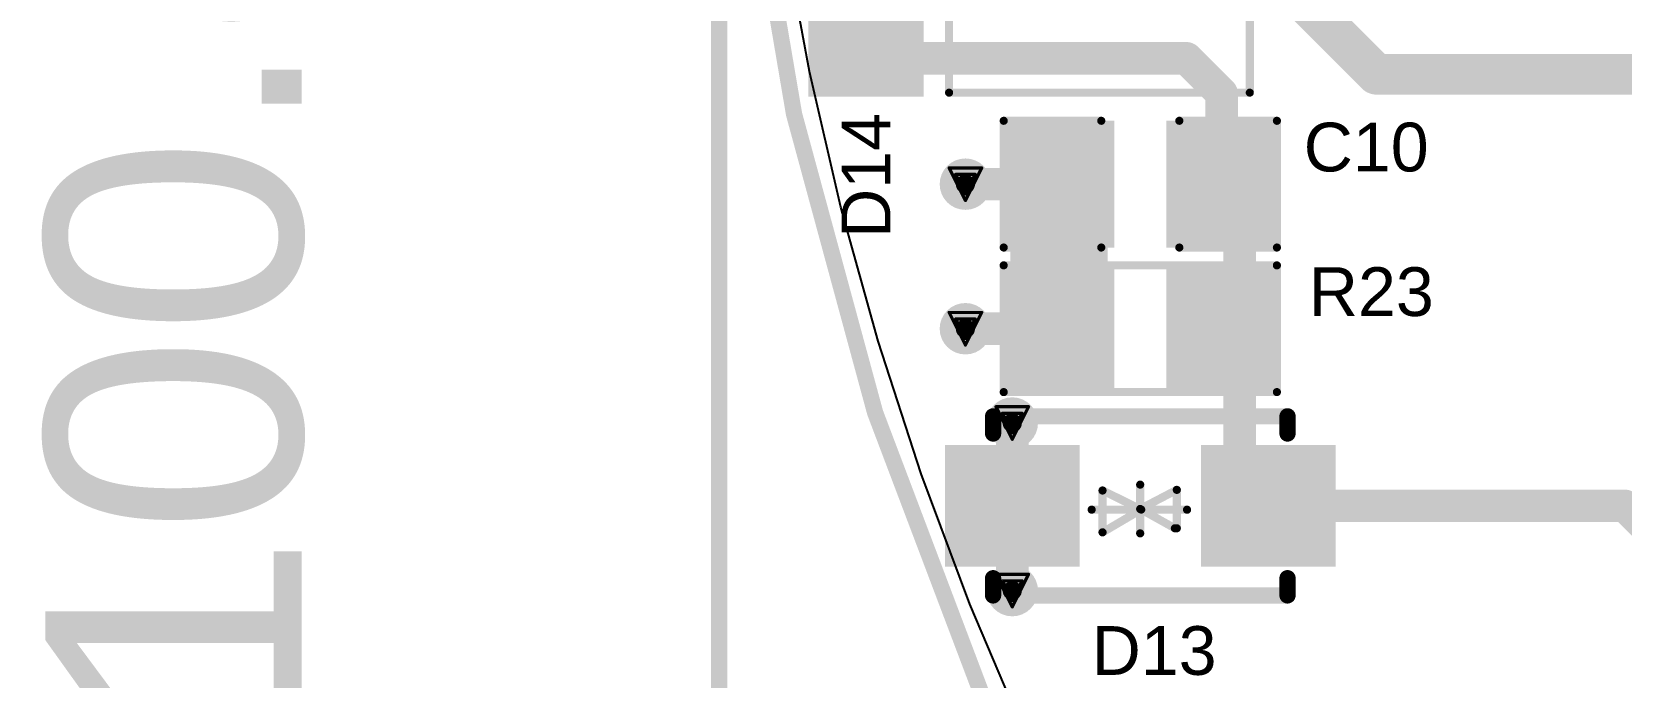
# Model space of a CAD drawing. Header units: inches. Extents: x 29 to 267, y 155 to 337.
# Drawn here: x 29.36 to 54.19, y 207.7 to 217.8 of the extents above; entities that cross this region are included whole.
import ezdxf

# ---------------------------------------------------------------- set-up
doc = ezdxf.new("R2010")
doc.units = ezdxf.units.IN
for name, color, linetype in [('Board Outline', 216, 'Continuous'), ('Bottom Layer', 5, 'Continuous'), ('Bottom Solder', 6, 'Continuous'), ('Dimension', 6, 'Continuous'), ('Drill Drawing', 1, 'Continuous'), ('Multi-Layer', 9, 'Continuous'), ('Pad Holes', 156, 'Continuous'), ('Top Layer', 1, 'Continuous'), ('Top Overlay', 2, 'Continuous'), ('Top Paste', 8, 'Continuous'), ('Top Solder', 216, 'Continuous'), ('Via Holes', 16, 'Continuous')]:
    doc.layers.add(name, color=color, linetype=linetype)
doc.styles.add('Arial', font='', dxfattribs={"height": 0.2})
doc.styles.get('Arial').set_extended_font_data('Arial')

# ---------------------------------------------------------------- blocks, each defined once
blk = doc.blocks.new('T93YA104KT20_28')
at = {"layer": 'Bottom Layer'}
h = blk.add_hatch(color=5, dxfattribs=at)
edge = h.paths.add_edge_path()
edge.add_arc((-2.54, 0), 0.762, 0, 360)
h = blk.add_hatch(color=5, dxfattribs=at)
edge = h.paths.add_edge_path()
edge.add_arc((0, 0), 0.762, 0, 360)
h = blk.add_hatch(color=5, dxfattribs=at)
edge = h.paths.add_edge_path()
edge.add_arc((2.54, 0), 0.762, 0, 360)
at = {"layer": 'Bottom Solder'}
h = blk.add_hatch(color=6, dxfattribs=at)
edge = h.paths.add_edge_path()
edge.add_arc((-2.54, 0), 0.864, 0, 360)
h = blk.add_hatch(color=6, dxfattribs=at)
edge = h.paths.add_edge_path()
edge.add_arc((0, 0), 0.864, 0, 360)
h = blk.add_hatch(color=6, dxfattribs=at)
edge = h.paths.add_edge_path()
edge.add_arc((2.54, 0), 0.864, 0, 360)
at = {"layer": 'Multi-Layer'}
h = blk.add_hatch(color=9, dxfattribs=at)
edge = h.paths.add_edge_path()
edge.add_arc((-2.54, 0), 0.762, 0, 360)
h = blk.add_hatch(color=9, dxfattribs=at)
edge = h.paths.add_edge_path()
edge.add_arc((0, 0), 0.762, 0, 360)
h = blk.add_hatch(color=9, dxfattribs=at)
edge = h.paths.add_edge_path()
edge.add_arc((2.54, 0), 0.762, 0, 360)
at = {"layer": 'Pad Holes'}
h = blk.add_hatch(color=7, dxfattribs=at)
edge = h.paths.add_edge_path()
edge.add_arc((-2.54, 0), 0.381, 0, 360)
h = blk.add_hatch(color=7, dxfattribs=at)
edge = h.paths.add_edge_path()
edge.add_arc((0, 0), 0.381, 0, 360)
h = blk.add_hatch(color=7, dxfattribs=at)
edge = h.paths.add_edge_path()
edge.add_arc((2.54, 0), 0.381, 0, 360)
at = {"layer": 'Top Layer'}
h = blk.add_hatch(color=1, dxfattribs=at)
edge = h.paths.add_edge_path()
edge.add_arc((-2.54, 0), 0.762, 0, 360)
h = blk.add_hatch(color=1, dxfattribs=at)
edge = h.paths.add_edge_path()
edge.add_arc((0, 0), 0.762, 0, 360)
h = blk.add_hatch(color=1, dxfattribs=at)
edge = h.paths.add_edge_path()
edge.add_arc((2.54, 0), 0.762, 0, 360)
at = {"layer": 'Top Solder'}
h = blk.add_hatch(color=216, dxfattribs=at)
edge = h.paths.add_edge_path()
edge.add_arc((-2.54, 0), 0.864, 0, 360)
h = blk.add_hatch(color=216, dxfattribs=at)
edge = h.paths.add_edge_path()
edge.add_arc((0, 0), 0.864, 0, 360)
h = blk.add_hatch(color=216, dxfattribs=at)
edge = h.paths.add_edge_path()
edge.add_arc((2.54, 0), 0.864, 0, 360)
at = {"layer": 'Top Overlay'}
for points in [[(-4.877, -2.31, 0.127, 0.127, 0), (-4.877, 2.387, 0.127, 0.127, 0)], [(4.801, 2.387, 0.127, 0.127, 0), (-4.877, 2.387, 0.127, 0.127, 0)], [(-2.799, 1.1, 0.127, 0.127, -0.995297), (-2.804, 2.177, 0.127, 0.127, 0)], [(-2.794, 2.177, 0.127, 0.127, -0.995297), (-2.799, 1.1, 0.127, 0.127, 0)], [(4.801, -2.31, 0.127, 0.127, 0), (4.801, 2.387, 0.127, 0.127, 0)], [(-2.804, 1.639, 0.127, 0.127, 0), (-2.804, 2.02, 0.127, 0.127, 0)], [(-2.804, 1.639, 0.127, 0.127, 0), (-2.804, 2.02, 0.127, 0.127, 0)], [(-2.804, 1.258, 0.127, 0.127, 0), (-2.804, 1.639, 0.127, 0.127, 0)], [(4.801, -2.31, 0.127, 0.127, 0), (-4.877, -2.31, 0.127, 0.127, 0)]]:
    blk.add_lwpolyline(points, format="xyseb", dxfattribs=at)
for points in [[(-4.909, 2.387, 0.0635, 0.0635, 1), (-4.845, 2.387, 0.0635, 0.0635, 1)], [(-4.909, 2.387, 0.0635, 0.0635, 1), (-4.845, 2.387, 0.0635, 0.0635, 1)], [(-2.836, 2.177, 0.0635, 0.0635, 1), (-2.772, 2.177, 0.0635, 0.0635, 1)], [(-2.826, 2.177, 0.0635, 0.0635, 1), (-2.762, 2.177, 0.0635, 0.0635, 1)], [(4.769, 2.387, 0.0635, 0.0635, 1), (4.832, 2.387, 0.0635, 0.0635, 1)], [(4.769, 2.387, 0.0635, 0.0635, 1), (4.832, 2.387, 0.0635, 0.0635, 1)], [(-2.836, 2.02, 0.0635, 0.0635, 1), (-2.772, 2.02, 0.0635, 0.0635, 1)], [(-2.836, 2.02, 0.0635, 0.0635, 1), (-2.772, 2.02, 0.0635, 0.0635, 1)], [(-2.836, 1.639, 0.0635, 0.0635, 1), (-2.772, 1.639, 0.0635, 0.0635, 1)], [(-2.836, 1.639, 0.0635, 0.0635, 1), (-2.772, 1.639, 0.0635, 0.0635, 1)], [(-2.836, 1.639, 0.0635, 0.0635, 1), (-2.772, 1.639, 0.0635, 0.0635, 1)], [(-2.836, 1.258, 0.0635, 0.0635, 1), (-2.772, 1.258, 0.0635, 0.0635, 1)], [(-2.831, 1.1, 0.0635, 0.0635, 1), (-2.767, 1.1, 0.0635, 0.0635, 1)], [(-2.831, 1.1, 0.0635, 0.0635, 1), (-2.767, 1.1, 0.0635, 0.0635, 1)], [(-4.909, -2.31, 0.0635, 0.0635, 1), (-4.845, -2.31, 0.0635, 0.0635, 1)], [(-4.909, -2.31, 0.0635, 0.0635, 1), (-4.845, -2.31, 0.0635, 0.0635, 1)], [(4.769, -2.31, 0.0635, 0.0635, 1), (4.832, -2.31, 0.0635, 0.0635, 1)], [(4.769, -2.31, 0.0635, 0.0635, 1), (4.832, -2.31, 0.0635, 0.0635, 1)]]:
    blk.add_lwpolyline(points, format="xyseb", close=True, dxfattribs=at)
blk = doc.blocks.new('R___1206_31')
at = {"layer": 'Top Layer'}
for points in [[(-2.032, 0.889), (-0.508, 0.889), (-0.508, -0.889), (-2.032, -0.889)], [(0.508, 0.889), (2.032, 0.889), (2.032, -0.889), (0.508, -0.889)]]:
    blk.add_hatch(color=1, dxfattribs=at).paths.add_polyline_path(points)
at = {"layer": 'Top Paste'}
for points in [[(-2.032, 0.889), (-0.508, 0.889), (-0.508, -0.889), (-2.032, -0.889)], [(0.508, 0.889), (2.032, 0.889), (2.032, -0.889), (0.508, -0.889)]]:
    blk.add_hatch(color=8, dxfattribs=at).paths.add_polyline_path(points)
at = {"layer": 'Top Solder'}
for points in [[(-2.1336, 0.9906), (-0.4064, 0.9906), (-0.4064, -0.9906), (-2.1336, -0.9906)], [(0.4064, 0.9906), (2.1336, 0.9906), (2.1336, -0.9906), (0.4064, -0.9906)]]:
    blk.add_hatch(color=216, dxfattribs=at).paths.add_polyline_path(points)
at = {"layer": 'Top Overlay'}
for points in [[(-2.1336, -0.9906, 0.127, 0.127, 0), (-2.1336, 0.9906, 0.127, 0.127, 0)], [(-2.1336, 0.9906, 0.127, 0.127, 0), (2.1336, 0.9906, 0.127, 0.127, 0)], [(2.1336, -0.9906, 0.127, 0.127, 0), (2.1336, 0.9906, 0.127, 0.127, 0)], [(-2.1336, -0.9906, 0.127, 0.127, 0), (2.1336, -0.9906, 0.127, 0.127, 0)]]:
    blk.add_lwpolyline(points, format="xyseb", dxfattribs=at)
for points in [[(-2.16535, 0.9906, 0.0635, 0.0635, 1), (-2.10185, 0.9906, 0.0635, 0.0635, 1)], [(-2.16535, 0.9906, 0.0635, 0.0635, 1), (-2.10185, 0.9906, 0.0635, 0.0635, 1)], [(2.10185, 0.9906, 0.0635, 0.0635, 1), (2.16535, 0.9906, 0.0635, 0.0635, 1)], [(2.10185, 0.9906, 0.0635, 0.0635, 1), (2.16535, 0.9906, 0.0635, 0.0635, 1)], [(-2.16535, -0.9906, 0.0635, 0.0635, 1), (-2.10185, -0.9906, 0.0635, 0.0635, 1)], [(-2.16535, -0.9906, 0.0635, 0.0635, 1), (-2.10185, -0.9906, 0.0635, 0.0635, 1)], [(2.10185, -0.9906, 0.0635, 0.0635, 1), (2.16535, -0.9906, 0.0635, 0.0635, 1)], [(2.10185, -0.9906, 0.0635, 0.0635, 1), (2.16535, -0.9906, 0.0635, 0.0635, 1)]]:
    blk.add_lwpolyline(points, format="xyseb", close=True, dxfattribs=at)
blk = doc.blocks.new('LL_34_77')
at = {"layer": 'Top Layer'}
for points in [[(-1.15, -0.85), (-2.25, -0.85), (-2.25, 0.85), (-1.15, 0.85)], [(2.25, -0.85), (1.15, -0.85), (1.15, 0.85), (2.25, 0.85)]]:
    blk.add_hatch(color=1, dxfattribs=at).paths.add_polyline_path(points)
at = {"layer": 'Top Paste'}
for points in [[(-1.15, -0.85), (-2.25, -0.85), (-2.25, 0.85), (-1.15, 0.85)], [(2.25, -0.85), (1.15, -0.85), (1.15, 0.85), (2.25, 0.85)]]:
    blk.add_hatch(color=8, dxfattribs=at).paths.add_polyline_path(points)
at = {"layer": 'Top Solder'}
for points in [[(-1.099, -0.901), (-2.301, -0.901), (-2.301, 0.901), (-1.099, 0.901)], [(2.301, -0.901), (1.099, -0.901), (1.099, 0.901), (2.301, 0.901)]]:
    blk.add_hatch(color=216, dxfattribs=at).paths.add_polyline_path(points)
at = {"layer": 'Top Overlay'}
for points in [[(0.9, 0.8, 0.127, 0.127, 0), (-0.9, 0.8, 0.127, 0.127, 0)], [(-0.229, -0.533, 0.127, 0.127, 0), (-0.229, 0.584, 0.127, 0.127, 0)], [(-0.127, 0, 0.127, 0.127, 0), (0.356, 0.483, 0.127, 0.127, 0)], [(0.356, -0.483, 0.127, 0.127, 0), (0.356, 0.483, 0.127, 0.127, 0)], [(0.686, 0, 0.127, 0.127, 0), (-0.61, 0, 0.127, 0.127, 0)], [(0.356, -0.483, 0.127, 0.127, 0), (-0.102, -0.025, 0.127, 0.127, 0)], [(0.878, -0.8, 0.127, 0.127, 0), (-0.878, -0.8, 0.127, 0.127, 0)]]:
    blk.add_lwpolyline(points, format="xyseb", dxfattribs=at)
for points in [[(-0.932, 0.8, 0.0635, 0.0635, 1), (-0.868, 0.8, 0.0635, 0.0635, 1)], [(0.868, 0.8, 0.0635, 0.0635, 1), (0.932, 0.8, 0.0635, 0.0635, 1)], [(-0.26, 0.584, 0.0635, 0.0635, 1), (-0.197, 0.584, 0.0635, 0.0635, 1)], [(0.324, 0.483, 0.0635, 0.0635, 1), (0.387, 0.483, 0.0635, 0.0635, 1)], [(0.324, 0.483, 0.0635, 0.0635, 1), (0.387, 0.483, 0.0635, 0.0635, 1)], [(-0.641, 0, 0.0635, 0.0635, 1), (-0.578, 0, 0.0635, 0.0635, 1)], [(-0.159, 0, 0.0635, 0.0635, 1), (-0.095, 0, 0.0635, 0.0635, 1)], [(-0.133, -0.025, 0.0635, 0.0635, 1), (-0.07, -0.025, 0.0635, 0.0635, 1)], [(0.654, 0, 0.0635, 0.0635, 1), (0.718, 0, 0.0635, 0.0635, 1)], [(-0.26, -0.533, 0.0635, 0.0635, 1), (-0.197, -0.533, 0.0635, 0.0635, 1)], [(0.324, -0.483, 0.0635, 0.0635, 1), (0.387, -0.483, 0.0635, 0.0635, 1)], [(0.324, -0.483, 0.0635, 0.0635, 1), (0.387, -0.483, 0.0635, 0.0635, 1)], [(-0.91, -0.8, 0.0635, 0.0635, 1), (-0.846, -0.8, 0.0635, 0.0635, 1)], [(0.846, -0.8, 0.0635, 0.0635, 1), (0.91, -0.8, 0.0635, 0.0635, 1)]]:
    blk.add_lwpolyline(points, format="xyseb", close=True, dxfattribs=at)
blk = doc.blocks.new('SMA_B__D___________78')
at = {"layer": 'Top Layer'}
for points in [[(-3, 0.9), (-1, 0.9), (-1, -0.9), (-3, -0.9)], [(1, 0.9), (3, 0.9), (3, -0.9), (1, -0.9)]]:
    blk.add_hatch(color=1, dxfattribs=at).paths.add_polyline_path(points)
at = {"layer": 'Top Paste'}
for points in [[(-3, 0.9), (-1, 0.9), (-1, -0.9), (-3, -0.9)], [(1, 0.9), (3, 0.9), (3, -0.9), (1, -0.9)]]:
    blk.add_hatch(color=8, dxfattribs=at).paths.add_polyline_path(points)
at = {"layer": 'Top Solder'}
for points in [[(-3.051, 0.951), (-0.949, 0.951), (-0.949, -0.951), (-3.051, -0.951)], [(0.949, 0.951), (3.051, 0.951), (3.051, -0.951), (0.949, -0.951)]]:
    blk.add_hatch(color=216, dxfattribs=at).paths.add_polyline_path(points)
at = {"layer": 'Top Overlay'}
for points in [[(-2.3, 1.4, 0.254, 0.254, 0), (2.3, 1.4, 0.254, 0.254, 0)], [(-2.3, 1.131, 0.254, 0.254, 0), (-2.3, 1.4, 0.254, 0.254, 0)], [(2.3, 1.131, 0.254, 0.254, 0), (2.3, 1.4, 0.254, 0.254, 0)], [(-0.59, 0.24, 0.127, 0.127, 0), (-0.002, -0.049, 0.127, 0.127, 0)], [(-0.59, -0.414, 0.127, 0.127, 0), (-0.59, 0.24, 0.127, 0.127, 0)], [(-0.002, -0.049, 0.127, 0.127, 0), (-0.002, 0.332, 0.127, 0.127, 0)], [(-0.002, -0.049, 0.127, 0.127, 0), (0.57, 0.25, 0.127, 0.127, 0)], [(0.57, -0.35, 0.127, 0.127, 0), (0.57, 0.25, 0.127, 0.127, 0)], [(-0.76, -0.06, 0.127, 0.127, 0), (0.73, -0.06, 0.127, 0.127, 0)], [(-0.59, -0.414, 0.127, 0.127, 0), (0.015, -0.058, 0.127, 0.127, 0)], [(-0.002, -0.43, 0.127, 0.127, 0), (-0.002, -0.049, 0.127, 0.127, 0)], [(0.015, -0.058, 0.127, 0.127, 0), (0.54, -0.35, 0.127, 0.127, 0)], [(-2.3, -1.4, 0.254, 0.254, 0), (-2.3, -1.131, 0.254, 0.254, 0)], [(2.3, -1.4, 0.254, 0.254, 0), (2.3, -1.131, 0.254, 0.254, 0)], [(-2.3, -1.4, 0.254, 0.254, 0), (2.3, -1.4, 0.254, 0.254, 0)]]:
    blk.add_lwpolyline(points, format="xyseb", dxfattribs=at)
for points in [[(-2.363, 1.4, 0.127, 0.127, 1), (-2.236, 1.4, 0.127, 0.127, 1)], [(-2.363, 1.4, 0.127, 0.127, 1), (-2.236, 1.4, 0.127, 0.127, 1)], [(2.236, 1.4, 0.127, 0.127, 1), (2.363, 1.4, 0.127, 0.127, 1)], [(2.236, 1.4, 0.127, 0.127, 1), (2.363, 1.4, 0.127, 0.127, 1)], [(-2.363, 1.131, 0.127, 0.127, 1), (-2.236, 1.131, 0.127, 0.127, 1)], [(2.236, 1.131, 0.127, 0.127, 1), (2.363, 1.131, 0.127, 0.127, 1)], [(-0.622, 0.24, 0.0635, 0.0635, 1), (-0.558, 0.24, 0.0635, 0.0635, 1)], [(-0.622, 0.24, 0.0635, 0.0635, 1), (-0.558, 0.24, 0.0635, 0.0635, 1)], [(-0.034, 0.332, 0.0635, 0.0635, 1), (0.03, 0.332, 0.0635, 0.0635, 1)], [(0.538, 0.25, 0.0635, 0.0635, 1), (0.602, 0.25, 0.0635, 0.0635, 1)], [(0.538, 0.25, 0.0635, 0.0635, 1), (0.602, 0.25, 0.0635, 0.0635, 1)], [(-0.792, -0.06, 0.0635, 0.0635, 1), (-0.728, -0.06, 0.0635, 0.0635, 1)], [(-0.034, -0.049, 0.0635, 0.0635, 1), (0.03, -0.049, 0.0635, 0.0635, 1)], [(-0.034, -0.049, 0.0635, 0.0635, 1), (0.03, -0.049, 0.0635, 0.0635, 1)], [(-0.034, -0.049, 0.0635, 0.0635, 1), (0.03, -0.049, 0.0635, 0.0635, 1)], [(-0.034, -0.049, 0.0635, 0.0635, 1), (0.03, -0.049, 0.0635, 0.0635, 1)], [(-0.017, -0.058, 0.0635, 0.0635, 1), (0.046, -0.058, 0.0635, 0.0635, 1)], [(-0.017, -0.058, 0.0635, 0.0635, 1), (0.046, -0.058, 0.0635, 0.0635, 1)], [(0.698, -0.06, 0.0635, 0.0635, 1), (0.762, -0.06, 0.0635, 0.0635, 1)], [(-0.622, -0.414, 0.0635, 0.0635, 1), (-0.558, -0.414, 0.0635, 0.0635, 1)], [(-0.622, -0.414, 0.0635, 0.0635, 1), (-0.558, -0.414, 0.0635, 0.0635, 1)], [(-0.034, -0.43, 0.0635, 0.0635, 1), (0.03, -0.43, 0.0635, 0.0635, 1)], [(0.508, -0.35, 0.0635, 0.0635, 1), (0.572, -0.35, 0.0635, 0.0635, 1)], [(0.538, -0.35, 0.0635, 0.0635, 1), (0.602, -0.35, 0.0635, 0.0635, 1)], [(-2.363, -1.131, 0.127, 0.127, 1), (-2.236, -1.131, 0.127, 0.127, 1)], [(2.236, -1.131, 0.127, 0.127, 1), (2.363, -1.131, 0.127, 0.127, 1)], [(-2.363, -1.4, 0.127, 0.127, 1), (-2.236, -1.4, 0.127, 0.127, 1)], [(-2.363, -1.4, 0.127, 0.127, 1), (-2.236, -1.4, 0.127, 0.127, 1)], [(2.236, -1.4, 0.127, 0.127, 1), (2.363, -1.4, 0.127, 0.127, 1)], [(2.236, -1.4, 0.127, 0.127, 1), (2.363, -1.4, 0.127, 0.127, 1)]]:
    blk.add_lwpolyline(points, format="xyseb", close=True, dxfattribs=at)
blk = doc.blocks.new('C___1206_92')
at = {"layer": 'Top Layer'}
for points in [[(-2.032, 0.889), (-0.508, 0.889), (-0.508, -0.889), (-2.032, -0.889)], [(0.508, 0.889), (2.032, 0.889), (2.032, -0.889), (0.508, -0.889)]]:
    blk.add_hatch(color=1, dxfattribs=at).paths.add_polyline_path(points)
at = {"layer": 'Top Paste'}
for points in [[(-2.032, 0.889), (-0.508, 0.889), (-0.508, -0.889), (-2.032, -0.889)], [(0.508, 0.889), (2.032, 0.889), (2.032, -0.889), (0.508, -0.889)]]:
    blk.add_hatch(color=8, dxfattribs=at).paths.add_polyline_path(points)
at = {"layer": 'Top Solder'}
for points in [[(-2.1336, 0.9906), (-0.4064, 0.9906), (-0.4064, -0.9906), (-2.1336, -0.9906)], [(0.4064, 0.9906), (2.1336, 0.9906), (2.1336, -0.9906), (0.4064, -0.9906)]]:
    blk.add_hatch(color=216, dxfattribs=at).paths.add_polyline_path(points)
at = {"layer": 'Top Overlay'}
for points in [[(-2.1336, 0.9906, 0.127, 0.127, 0), (-0.6096, 0.9906, 0.127, 0.127, 0)], [(-2.1336, -0.9906, 0.127, 0.127, 0), (-2.1336, 0.9906, 0.127, 0.127, 0)], [(0.6096, 0.9906, 0.127, 0.127, 0), (2.1336, 0.9906, 0.127, 0.127, 0)], [(2.1336, -0.9906, 0.127, 0.127, 0), (2.1336, 0.9906, 0.127, 0.127, 0)], [(-2.1336, -0.9906, 0.127, 0.127, 0), (-0.6096, -0.9906, 0.127, 0.127, 0)], [(0.6096, -0.9906, 0.127, 0.127, 0), (2.1336, -0.9906, 0.127, 0.127, 0)]]:
    blk.add_lwpolyline(points, format="xyseb", dxfattribs=at)
for points in [[(-2.16535, 0.9906, 0.0635, 0.0635, 1), (-2.10185, 0.9906, 0.0635, 0.0635, 1)], [(-2.16535, 0.9906, 0.0635, 0.0635, 1), (-2.10185, 0.9906, 0.0635, 0.0635, 1)], [(-0.64135, 0.9906, 0.0635, 0.0635, 1), (-0.57785, 0.9906, 0.0635, 0.0635, 1)], [(0.57785, 0.9906, 0.0635, 0.0635, 1), (0.64135, 0.9906, 0.0635, 0.0635, 1)], [(2.10185, 0.9906, 0.0635, 0.0635, 1), (2.16535, 0.9906, 0.0635, 0.0635, 1)], [(2.10185, 0.9906, 0.0635, 0.0635, 1), (2.16535, 0.9906, 0.0635, 0.0635, 1)], [(-2.16535, -0.9906, 0.0635, 0.0635, 1), (-2.10185, -0.9906, 0.0635, 0.0635, 1)], [(-2.16535, -0.9906, 0.0635, 0.0635, 1), (-2.10185, -0.9906, 0.0635, 0.0635, 1)], [(-0.64135, -0.9906, 0.0635, 0.0635, 1), (-0.57785, -0.9906, 0.0635, 0.0635, 1)], [(0.57785, -0.9906, 0.0635, 0.0635, 1), (0.64135, -0.9906, 0.0635, 0.0635, 1)], [(2.10185, -0.9906, 0.0635, 0.0635, 1), (2.16535, -0.9906, 0.0635, 0.0635, 1)], [(2.10185, -0.9906, 0.0635, 0.0635, 1), (2.16535, -0.9906, 0.0635, 0.0635, 1)]]:
    blk.add_lwpolyline(points, format="xyseb", close=True, dxfattribs=at)

msp = doc.modelspace()

# ---------------------------------------------------------------- hatches: boundary and pattern name
at = {"layer": 'Bottom Layer'}
h = msp.add_hatch(color=5, dxfattribs=at)
edge = h.paths.add_edge_path()
edge.add_arc((43.942, 215.413), 0.3, 0, 360)
h = msp.add_hatch(color=5, dxfattribs=at)
edge = h.paths.add_edge_path()
edge.add_arc((43.942, 213.153), 0.3, 0, 360)
h = msp.add_hatch(color=5, dxfattribs=at)
edge = h.paths.add_edge_path()
edge.add_arc((44.674, 211.679), 0.3, 0, 360)
h = msp.add_hatch(color=5, dxfattribs=at)
edge = h.paths.add_edge_path()
edge.add_arc((44.674, 209.059), 0.3, 0, 360)
at = {"layer": 'Bottom Solder'}
h = msp.add_hatch(color=6, dxfattribs=at)
edge = h.paths.add_edge_path()
edge.add_arc((43.942, 215.413), 0.402, 0, 360)
h = msp.add_hatch(color=6, dxfattribs=at)
edge = h.paths.add_edge_path()
edge.add_arc((43.942, 213.153), 0.402, 0, 360)
h = msp.add_hatch(color=6, dxfattribs=at)
edge = h.paths.add_edge_path()
edge.add_arc((44.674, 211.679), 0.402, 0, 360)
h = msp.add_hatch(color=6, dxfattribs=at)
edge = h.paths.add_edge_path()
edge.add_arc((44.674, 209.059), 0.402, 0, 360)
at = {"layer": 'Top Layer'}
msp.add_hatch(color=1, dxfattribs=at).paths.add_polyline_path([(44.642, 212.264), (46.166, 212.264), (46.166, 216.302), (44.642, 216.302)])
h = msp.add_hatch(color=1, dxfattribs=at)
edge = h.paths.add_edge_path()
edge.add_arc((43.942, 215.413), 0.3, 0, 360)
h = msp.add_hatch(color=1, dxfattribs=at)
edge = h.paths.add_edge_path()
edge.add_arc((43.942, 213.153), 0.3, 0, 360)
h = msp.add_hatch(color=1, dxfattribs=at)
edge = h.paths.add_edge_path()
edge.add_arc((44.674, 211.679), 0.3, 0, 360)
h = msp.add_hatch(color=1, dxfattribs=at)
edge = h.paths.add_edge_path()
edge.add_arc((44.674, 209.059), 0.3, 0, 360)
at = {"layer": 'Top Solder'}
h = msp.add_hatch(color=216, dxfattribs=at)
edge = h.paths.add_edge_path()
edge.add_arc((43.942, 215.413), 0.402, 0, 360)
h = msp.add_hatch(color=216, dxfattribs=at)
edge = h.paths.add_edge_path()
edge.add_arc((43.942, 213.153), 0.402, 0, 360)
h = msp.add_hatch(color=216, dxfattribs=at)
edge = h.paths.add_edge_path()
edge.add_arc((44.674, 211.679), 0.402, 0, 360)
h = msp.add_hatch(color=216, dxfattribs=at)
edge = h.paths.add_edge_path()
edge.add_arc((44.674, 209.059), 0.402, 0, 360)
at = {"layer": 'Via Holes'}
h = msp.add_hatch(color=7, dxfattribs=at)
edge = h.paths.add_edge_path()
edge.add_arc((43.942, 215.413), 0.15, 0, 360)
h = msp.add_hatch(color=7, dxfattribs=at)
edge = h.paths.add_edge_path()
edge.add_arc((43.942, 213.153), 0.15, 0, 360)
h = msp.add_hatch(color=7, dxfattribs=at)
edge = h.paths.add_edge_path()
edge.add_arc((44.674, 211.679), 0.15, 0, 360)
h = msp.add_hatch(color=7, dxfattribs=at)
edge = h.paths.add_edge_path()
edge.add_arc((44.674, 209.059), 0.15, 0, 360)

# ---------------------------------------------------------------- linework, layer by layer
at = {"layer": 'Board Outline'}
msp.add_lwpolyline([(55.145, 191.491, 0.254, 0.254, -2.452185), (125.145, 191.491, 0.254, 0.254, 0)], format="xyseb", dxfattribs=at)
at = {"layer": 'Bottom Layer'}
for p, q in [((41.507, 217.176), (41.112, 219.317)), ((41.996, 215.054), (41.507, 217.176)), ((42.578, 212.956), (41.996, 215.054)), ((43.25, 210.885), (42.578, 212.956)), ((44.013, 208.846), (43.25, 210.885)), ((44.865, 206.842), (44.013, 208.846))]:
    msp.add_line(p, q, dxfattribs=at)
at = {"layer": 'Dimension'}
msp.add_lwpolyline([(40.096, 158.293, 0.254, 0.254, 0), (40.096, 226.95, 0.254, 0.254, 0)], format="xyseb", dxfattribs=at)
at = {"layer": 'Drill Drawing'}
for points in [[(43.688, 215.667, 0.0508, 0.0508, 0), (44.196, 215.667, 0.0508, 0.0508, 0)], [(43.688, 215.667, 0.0508, 0.0508, 0), (43.942, 215.159, 0.0508, 0.0508, 0)], [(43.79, 215.566, 0.0508, 0.0508, 0), (44.094, 215.566, 0.0508, 0.0508, 0)], [(43.79, 215.566, 0.0508, 0.0508, 0), (43.942, 215.261, 0.0508, 0.0508, 0)], [(43.942, 215.159, 0.0508, 0.0508, 0), (44.196, 215.667, 0.0508, 0.0508, 0)], [(43.942, 215.261, 0.0508, 0.0508, 0), (44.094, 215.566, 0.0508, 0.0508, 0)], [(43.688, 213.407, 0.0508, 0.0508, 0), (44.196, 213.407, 0.0508, 0.0508, 0)], [(43.688, 213.407, 0.0508, 0.0508, 0), (43.942, 212.899, 0.0508, 0.0508, 0)], [(43.79, 213.305, 0.0508, 0.0508, 0), (44.094, 213.305, 0.0508, 0.0508, 0)], [(43.79, 213.305, 0.0508, 0.0508, 0), (43.942, 213, 0.0508, 0.0508, 0)], [(43.942, 212.899, 0.0508, 0.0508, 0), (44.196, 213.407, 0.0508, 0.0508, 0)], [(43.942, 213, 0.0508, 0.0508, 0), (44.094, 213.305, 0.0508, 0.0508, 0)], [(44.42, 211.933, 0.0508, 0.0508, 0), (44.928, 211.933, 0.0508, 0.0508, 0)], [(44.42, 211.933, 0.0508, 0.0508, 0), (44.674, 211.425, 0.0508, 0.0508, 0)], [(44.522, 211.831, 0.0508, 0.0508, 0), (44.826, 211.831, 0.0508, 0.0508, 0)], [(44.522, 211.831, 0.0508, 0.0508, 0), (44.674, 211.527, 0.0508, 0.0508, 0)], [(44.674, 211.425, 0.0508, 0.0508, 0), (44.928, 211.933, 0.0508, 0.0508, 0)], [(44.674, 211.527, 0.0508, 0.0508, 0), (44.826, 211.831, 0.0508, 0.0508, 0)], [(44.42, 209.313, 0.0508, 0.0508, 0), (44.928, 209.313, 0.0508, 0.0508, 0)], [(44.42, 209.313, 0.0508, 0.0508, 0), (44.674, 208.805, 0.0508, 0.0508, 0)], [(44.674, 208.805, 0.0508, 0.0508, 0), (44.928, 209.313, 0.0508, 0.0508, 0)], [(44.522, 209.212, 0.0508, 0.0508, 0), (44.826, 209.212, 0.0508, 0.0508, 0)], [(44.522, 209.212, 0.0508, 0.0508, 0), (44.674, 208.907, 0.0508, 0.0508, 0)], [(44.674, 208.907, 0.0508, 0.0508, 0), (44.826, 209.212, 0.0508, 0.0508, 0)]]:
    msp.add_lwpolyline(points, format="xyseb", dxfattribs=at)
for points in [[(43.675, 215.667, 0.0254, 0.0254, 1), (43.701, 215.667, 0.0254, 0.0254, 1)], [(43.675, 215.667, 0.0254, 0.0254, 1), (43.701, 215.667, 0.0254, 0.0254, 1)], [(43.777, 215.566, 0.0254, 0.0254, 1), (43.802, 215.566, 0.0254, 0.0254, 1)], [(43.777, 215.566, 0.0254, 0.0254, 1), (43.802, 215.566, 0.0254, 0.0254, 1)], [(44.082, 215.566, 0.0254, 0.0254, 1), (44.107, 215.566, 0.0254, 0.0254, 1)], [(44.082, 215.566, 0.0254, 0.0254, 1), (44.107, 215.566, 0.0254, 0.0254, 1)], [(44.183, 215.667, 0.0254, 0.0254, 1), (44.209, 215.667, 0.0254, 0.0254, 1)], [(44.183, 215.667, 0.0254, 0.0254, 1), (44.209, 215.667, 0.0254, 0.0254, 1)], [(43.929, 215.261, 0.0254, 0.0254, 1), (43.955, 215.261, 0.0254, 0.0254, 1)], [(43.929, 215.261, 0.0254, 0.0254, 1), (43.955, 215.261, 0.0254, 0.0254, 1)], [(43.929, 215.159, 0.0254, 0.0254, 1), (43.955, 215.159, 0.0254, 0.0254, 1)], [(43.929, 215.159, 0.0254, 0.0254, 1), (43.955, 215.159, 0.0254, 0.0254, 1)], [(43.675, 213.407, 0.0254, 0.0254, 1), (43.701, 213.407, 0.0254, 0.0254, 1)], [(43.675, 213.407, 0.0254, 0.0254, 1), (43.701, 213.407, 0.0254, 0.0254, 1)], [(43.777, 213.305, 0.0254, 0.0254, 1), (43.802, 213.305, 0.0254, 0.0254, 1)], [(43.777, 213.305, 0.0254, 0.0254, 1), (43.802, 213.305, 0.0254, 0.0254, 1)], [(44.082, 213.305, 0.0254, 0.0254, 1), (44.107, 213.305, 0.0254, 0.0254, 1)], [(44.082, 213.305, 0.0254, 0.0254, 1), (44.107, 213.305, 0.0254, 0.0254, 1)], [(44.183, 213.407, 0.0254, 0.0254, 1), (44.209, 213.407, 0.0254, 0.0254, 1)], [(44.183, 213.407, 0.0254, 0.0254, 1), (44.209, 213.407, 0.0254, 0.0254, 1)], [(43.929, 213, 0.0254, 0.0254, 1), (43.955, 213, 0.0254, 0.0254, 1)], [(43.929, 213, 0.0254, 0.0254, 1), (43.955, 213, 0.0254, 0.0254, 1)], [(43.929, 212.899, 0.0254, 0.0254, 1), (43.955, 212.899, 0.0254, 0.0254, 1)], [(43.929, 212.899, 0.0254, 0.0254, 1), (43.955, 212.899, 0.0254, 0.0254, 1)], [(44.407, 211.933, 0.0254, 0.0254, 1), (44.433, 211.933, 0.0254, 0.0254, 1)], [(44.407, 211.933, 0.0254, 0.0254, 1), (44.433, 211.933, 0.0254, 0.0254, 1)], [(44.509, 211.831, 0.0254, 0.0254, 1), (44.534, 211.831, 0.0254, 0.0254, 1)], [(44.509, 211.831, 0.0254, 0.0254, 1), (44.534, 211.831, 0.0254, 0.0254, 1)], [(44.814, 211.831, 0.0254, 0.0254, 1), (44.839, 211.831, 0.0254, 0.0254, 1)], [(44.814, 211.831, 0.0254, 0.0254, 1), (44.839, 211.831, 0.0254, 0.0254, 1)], [(44.915, 211.933, 0.0254, 0.0254, 1), (44.941, 211.933, 0.0254, 0.0254, 1)], [(44.915, 211.933, 0.0254, 0.0254, 1), (44.941, 211.933, 0.0254, 0.0254, 1)], [(44.661, 211.527, 0.0254, 0.0254, 1), (44.687, 211.527, 0.0254, 0.0254, 1)], [(44.661, 211.527, 0.0254, 0.0254, 1), (44.687, 211.527, 0.0254, 0.0254, 1)], [(44.661, 211.425, 0.0254, 0.0254, 1), (44.687, 211.425, 0.0254, 0.0254, 1)], [(44.661, 211.425, 0.0254, 0.0254, 1), (44.687, 211.425, 0.0254, 0.0254, 1)], [(44.407, 209.313, 0.0254, 0.0254, 1), (44.433, 209.313, 0.0254, 0.0254, 1)], [(44.407, 209.313, 0.0254, 0.0254, 1), (44.433, 209.313, 0.0254, 0.0254, 1)], [(44.915, 209.313, 0.0254, 0.0254, 1), (44.941, 209.313, 0.0254, 0.0254, 1)], [(44.915, 209.313, 0.0254, 0.0254, 1), (44.941, 209.313, 0.0254, 0.0254, 1)], [(44.509, 209.212, 0.0254, 0.0254, 1), (44.534, 209.212, 0.0254, 0.0254, 1)], [(44.509, 209.212, 0.0254, 0.0254, 1), (44.534, 209.212, 0.0254, 0.0254, 1)], [(44.814, 209.212, 0.0254, 0.0254, 1), (44.839, 209.212, 0.0254, 0.0254, 1)], [(44.814, 209.212, 0.0254, 0.0254, 1), (44.839, 209.212, 0.0254, 0.0254, 1)], [(44.661, 208.907, 0.0254, 0.0254, 1), (44.687, 208.907, 0.0254, 0.0254, 1)], [(44.661, 208.907, 0.0254, 0.0254, 1), (44.687, 208.907, 0.0254, 0.0254, 1)], [(44.661, 208.805, 0.0254, 0.0254, 1), (44.687, 208.805, 0.0254, 0.0254, 1)], [(44.661, 208.805, 0.0254, 0.0254, 1), (44.687, 208.805, 0.0254, 0.0254, 1)]]:
    msp.add_lwpolyline(points, format="xyseb", close=True, dxfattribs=at)
at = {"layer": 'Top Layer'}
for points in [[(47.697, 219.797, 0.635, 0.635, 0), (50.363, 217.13, 0.635, 0.635, 0)], [(42.39, 217.381, 0.508, 0.508, 0), (47.394, 217.381, 0.508, 0.508, 0)], [(47.394, 217.381, 0.508, 0.508, 0), (47.944, 216.831, 0.508, 0.508, 0)], [(50.363, 217.13, 0.635, 0.635, 0), (58.852, 217.13, 0.635, 0.635, 0)], [(47.944, 215.413, 0.508, 0.508, 0), (47.944, 216.831, 0.508, 0.508, 0)], [(43.942, 215.413, 0.508, 0.508, 0), (45.404, 215.413, 0.508, 0.508, 0)], [(47.944, 215.413, 0.508, 0.508, 0), (48.226, 215.131, 0.508, 0.508, 0)], [(48.226, 213.153, 0.508, 0.508, 0), (48.226, 215.131, 0.508, 0.508, 0)], [(43.942, 213.153, 0.508, 0.508, 0), (45.404, 213.153, 0.508, 0.508, 0)], [(48.226, 210.832, 0.508, 0.508, 0), (48.226, 213.153, 0.508, 0.508, 0)], [(44.674, 210.384, 0.508, 0.508, 0), (44.674, 211.679, 0.508, 0.508, 0)], [(48.226, 210.832, 0.508, 0.508, 0), (48.674, 210.384, 0.508, 0.508, 0)], [(44.674, 209.059, 0.508, 0.508, 0), (44.674, 210.384, 0.508, 0.508, 0)], [(48.674, 210.384, 0.508, 0.508, 0), (54.243, 210.384, 0.508, 0.508, 0)], [(54.243, 210.384, 0.508, 0.508, 0), (55.8, 208.827, 0.508, 0.508, 0)]]:
    msp.add_lwpolyline(points, format="xyseb", dxfattribs=at)
for points in [[(42.263, 217.381, 0.254, 0.254, 1), (42.517, 217.381, 0.254, 0.254, 1)], [(47.267, 217.381, 0.254, 0.254, 1), (47.521, 217.381, 0.254, 0.254, 1)], [(47.267, 217.381, 0.254, 0.254, 1), (47.521, 217.381, 0.254, 0.254, 1)], [(50.205, 217.13, 0.318, 0.318, 1), (50.522, 217.13, 0.318, 0.318, 1)], [(50.205, 217.13, 0.318, 0.318, 1), (50.522, 217.13, 0.318, 0.318, 1)], [(47.817, 216.831, 0.254, 0.254, 1), (48.071, 216.831, 0.254, 0.254, 1)], [(47.817, 216.831, 0.254, 0.254, 1), (48.071, 216.831, 0.254, 0.254, 1)], [(43.815, 215.413, 0.254, 0.254, 1), (44.069, 215.413, 0.254, 0.254, 1)], [(45.277, 215.413, 0.254, 0.254, 1), (45.531, 215.413, 0.254, 0.254, 1)], [(47.817, 215.413, 0.254, 0.254, 1), (48.071, 215.413, 0.254, 0.254, 1)], [(47.817, 215.413, 0.254, 0.254, 1), (48.071, 215.413, 0.254, 0.254, 1)], [(48.099, 215.131, 0.254, 0.254, 1), (48.353, 215.131, 0.254, 0.254, 1)], [(48.099, 215.131, 0.254, 0.254, 1), (48.353, 215.131, 0.254, 0.254, 1)], [(43.815, 213.153, 0.254, 0.254, 1), (44.069, 213.153, 0.254, 0.254, 1)], [(45.277, 213.153, 0.254, 0.254, 1), (45.531, 213.153, 0.254, 0.254, 1)], [(48.099, 213.153, 0.254, 0.254, 1), (48.353, 213.153, 0.254, 0.254, 1)], [(48.099, 213.153, 0.254, 0.254, 1), (48.353, 213.153, 0.254, 0.254, 1)], [(44.547, 211.679, 0.254, 0.254, 1), (44.801, 211.679, 0.254, 0.254, 1)], [(48.099, 210.832, 0.254, 0.254, 1), (48.353, 210.832, 0.254, 0.254, 1)], [(48.099, 210.832, 0.254, 0.254, 1), (48.353, 210.832, 0.254, 0.254, 1)], [(44.547, 210.384, 0.254, 0.254, 1), (44.801, 210.384, 0.254, 0.254, 1)], [(44.547, 210.384, 0.254, 0.254, 1), (44.801, 210.384, 0.254, 0.254, 1)], [(48.547, 210.384, 0.254, 0.254, 1), (48.801, 210.384, 0.254, 0.254, 1)], [(48.547, 210.384, 0.254, 0.254, 1), (48.801, 210.384, 0.254, 0.254, 1)], [(54.116, 210.384, 0.254, 0.254, 1), (54.37, 210.384, 0.254, 0.254, 1)], [(54.116, 210.384, 0.254, 0.254, 1), (54.37, 210.384, 0.254, 0.254, 1)], [(44.547, 209.059, 0.254, 0.254, 1), (44.801, 209.059, 0.254, 0.254, 1)]]:
    msp.add_lwpolyline(points, format="xyseb", close=True, dxfattribs=at)

# ---------------------------------------------------------------- block references
at = {"rotation": 270}
for name, p in [('T93YA104KT20_28', (45.997, 221.644)), ('LL_34_77', (42.39, 219.081))]:
    msp.add_blockref(name, p, dxfattribs=at)
for name, p in [('C___1206_92', (46.674, 215.413)), ('R___1206_31', (46.674, 213.153)), ('SMA_B__D___________78', (46.674, 210.384))]:
    msp.add_blockref(name, p)

# ---------------------------------------------------------------- texts
at = {"layer": 'Dimension', "style": 'Arial'}
msp.add_text('100.83 (mm)', height=4, rotation=90, dxfattribs=at).set_placement((33.572, 206.837))
at = {"layer": 'Top Overlay', "style": 'Arial'}
msp.add_text('D14', height=0.762, rotation=90, dxfattribs=at).set_placement((42.771, 214.572))
for s, p in [('C10', (49.226, 215.612)), ('R23', (49.306, 213.352)), ('D13', (45.913, 207.742))]:
    msp.add_text(s, height=0.762, dxfattribs=at).set_placement(p)

doc.saveas('drawing.dxf')
